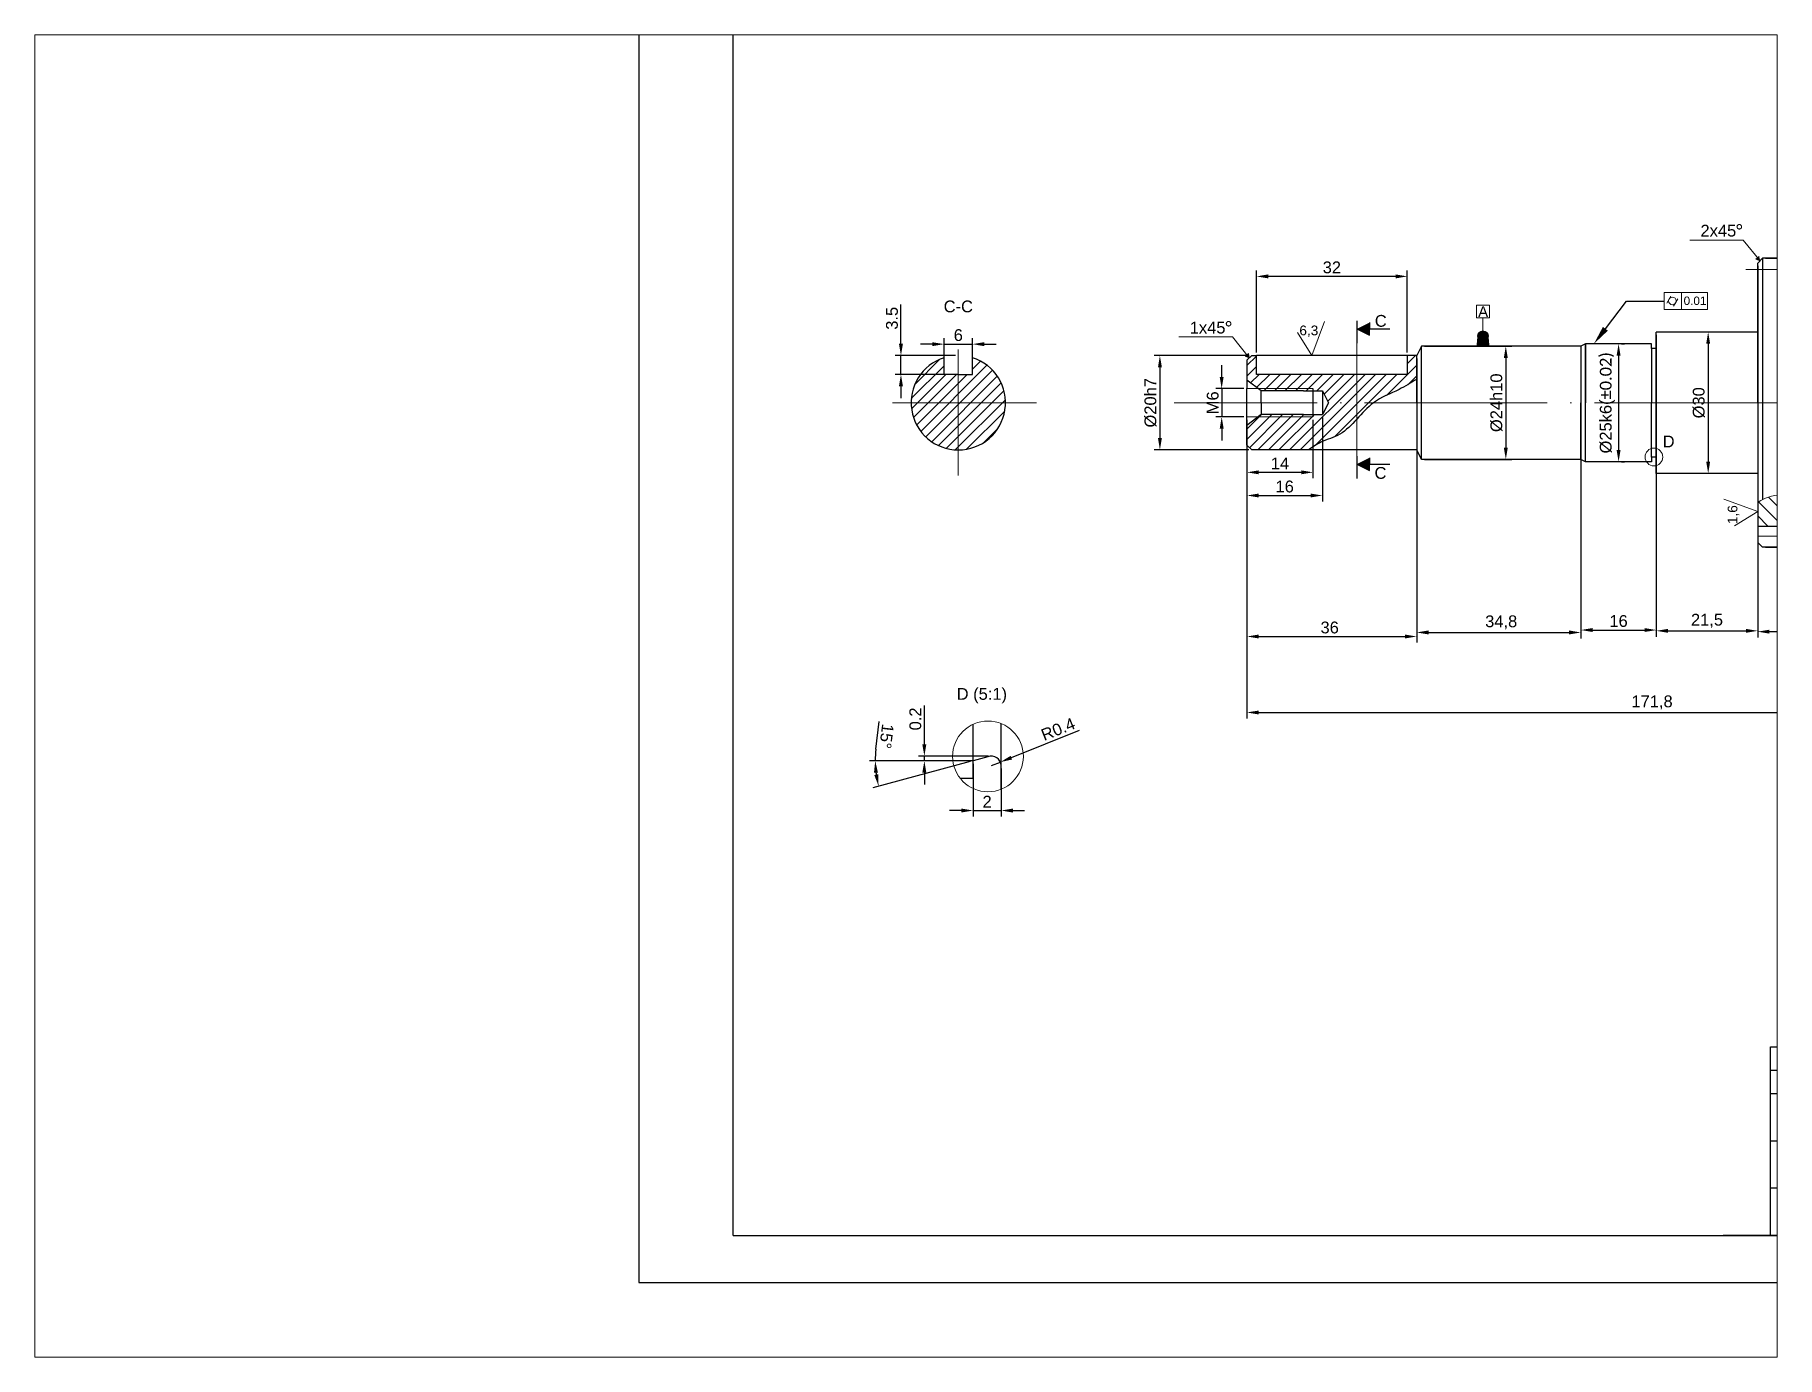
# Paper-space layout 'Layout1' of a CAD drawing. Header units: millimetres. Extents: x 26 to 231, y 20 to 176.
# The model-space entities are those that its viewports show. They can reach past a viewport. Long polylines and large blocks are cut down to what shows.
import ezdxf
from ezdxf import colors
from ezdxf.entities.mleader import LeaderData, LeaderLine
from ezdxf.math import Vec2, Vec3

# ---------------------------------------------------------------- set-up
doc = ezdxf.new("R2010")
doc.units = ezdxf.units.MM
doc.header["$LTSCALE"] = 0.5
doc.linetypes.add('ACAD_ISO04W100', pattern=[30, 24, -3, 0, -3])
for name, color, linetype, lineweight in [('Centerline', 7, 'ACAD_ISO04W100', 13), ('Linii groase', 7, 'Continuous', 30), ('Linii subtiri', 7, 'Continuous', 13)]:
    doc.layers.add(name, color=color, linetype=linetype, lineweight=lineweight)
doc.styles.get("Standard").update_dxf_attribs({"font": 'arial.ttf'})
doc.dimstyles.new('ISO-25', dxfattribs={"dimtxt": 2.5, "dimasz": 2.5, "dimexe": 1.25, "dimexo": 0.625, "dimtad": 1, "dimtxsty": 'Standard', "dimcen": 2.5, "dimadec": 0, "dimazin": 0, "dimtfac": 1, "dimtmove": 0, "dimatfit": 3, "dimfxl": 1, "dimarcsym": 0})

# ---------------------------------------------------------------- blocks, each defined once
blk = doc.blocks.new('*D7')
at = {"layer": 'Defpoints', "color": 0, "transparency": 16777216}
for p in [(183.05, 220.66), (163.59, 200.66), (183.05, 200.66)]:
    blk.add_point(p, dxfattribs=at)
at = {"layer": 'Linii subtiri', "color": 0, "lineweight": -2, "transparency": 16777216}
for p, q in [((182.42, 220.66), (162.34, 220.66)), ((163.59, 218.16), (163.59, 203.16)), ((182.42, 200.66), (162.34, 200.66))]:
    blk.add_line(p, q, dxfattribs=at)
at = {"layer": 'Linii subtiri', "color": 0, "transparency": 16777216}
for points in [[(163.18, 218.16), (164.01, 218.16), (163.59, 220.66)], [(163.18, 203.16), (164.01, 203.16), (163.59, 200.66)]]:
    blk.add_solid(points, dxfattribs=at)
at = {"layer": 'Linii subtiri', "color": 0, "transparency": 16777216, "insert": (161.62, 210.66), "char_height": 2.5, "attachment_point": 5, "rotation": 90}
blk.add_mtext('%%C20h7', dxfattribs=at)
blk = doc.blocks.new('*D8')
at = {"layer": 'Defpoints', "color": 0, "transparency": 16777216}
for p in [(182.05, 213.66), (176.69, 207.66), (182.05, 207.66)]:
    blk.add_point(p, dxfattribs=at)
at = {"layer": 'Linii subtiri', "color": 0, "lineweight": -2, "transparency": 16777216}
for p, q in [((176.69, 216.16), (176.69, 218.66)), ((181.42, 213.66), (175.44, 213.66)), ((176.69, 213.66), (176.69, 207.66)), ((181.42, 207.66), (175.44, 207.66)), ((176.69, 205.16), (176.69, 202.66))]:
    blk.add_line(p, q, dxfattribs=at)
at = {"layer": 'Linii subtiri', "color": 0, "transparency": 16777216}
for points in [[(176.27, 216.16), (177.11, 216.16), (176.69, 213.66)], [(176.27, 205.16), (177.11, 205.16), (176.69, 207.66)]]:
    blk.add_solid(points, dxfattribs=at)
at = {"layer": 'Linii subtiri', "color": 0, "transparency": 16777216, "insert": (174.79, 210.66), "char_height": 2.5, "attachment_point": 5, "rotation": 90}
blk.add_mtext('M6', dxfattribs=at)
blk = doc.blocks.new('*D9')
at = {"layer": 'Defpoints', "color": 0, "transparency": 16777216}
for p in [(182.05, 207.66), (196.05, 207.66), (196.05, 195.92)]:
    blk.add_point(p, dxfattribs=at)
at = {"layer": 'Linii subtiri', "color": 0, "lineweight": -2, "transparency": 16777216}
for p, q in [((182.05, 207.04), (182.05, 194.67)), ((196.05, 207.04), (196.05, 194.67)), ((184.55, 195.92), (193.55, 195.92))]:
    blk.add_line(p, q, dxfattribs=at)
at = {"layer": 'Linii subtiri', "color": 0, "transparency": 16777216}
for points in [[(184.55, 196.33), (184.55, 195.5), (182.05, 195.92)], [(193.55, 196.33), (193.55, 195.5), (196.05, 195.92)]]:
    blk.add_solid(points, dxfattribs=at)
at = {"layer": 'Linii subtiri', "color": 0, "transparency": 16777216, "insert": (189.05, 197.8), "char_height": 2.5, "attachment_point": 5}
blk.add_mtext('14', dxfattribs=at)
blk = doc.blocks.new('*D10')
at = {"layer": 'Defpoints', "color": 0, "transparency": 16777216}
for p in [(182.05, 207.66), (198.05, 208.16), (198.05, 191)]:
    blk.add_point(p, dxfattribs=at)
at = {"layer": 'Linii subtiri', "color": 0, "lineweight": -2, "transparency": 16777216}
for p, q in [((182.05, 207.04), (182.05, 189.75)), ((198.05, 207.54), (198.05, 189.75)), ((184.55, 191), (195.55, 191))]:
    blk.add_line(p, q, dxfattribs=at)
at = {"layer": 'Linii subtiri', "color": 0, "transparency": 16777216}
for points in [[(184.55, 191.42), (184.55, 190.59), (182.05, 191)], [(195.55, 191.42), (195.55, 190.59), (198.05, 191)]]:
    blk.add_solid(points, dxfattribs=at)
at = {"layer": 'Linii subtiri', "color": 0, "transparency": 16777216, "insert": (190.05, 192.9), "char_height": 2.5, "attachment_point": 5}
blk.add_mtext('16', dxfattribs=at)
blk = doc.blocks.new('*D11')
at = {"layer": 'Defpoints', "color": 0, "transparency": 16777216}
for p in [(182.05, 201.66), (218.05, 200.66), (218.05, 161.11)]:
    blk.add_point(p, dxfattribs=at)
at = {"layer": 'Linii subtiri', "color": 0, "lineweight": -2, "transparency": 16777216}
for p, q in [((182.05, 201.04), (182.05, 159.86)), ((218.05, 200.04), (218.05, 159.86)), ((184.55, 161.11), (215.55, 161.11))]:
    blk.add_line(p, q, dxfattribs=at)
at = {"layer": 'Linii subtiri', "color": 0, "transparency": 16777216}
for points in [[(184.55, 161.53), (184.55, 160.7), (182.05, 161.11)], [(215.55, 161.53), (215.55, 160.7), (218.05, 161.11)]]:
    blk.add_solid(points, dxfattribs=at)
at = {"layer": 'Linii subtiri', "color": 0, "transparency": 16777216, "insert": (199.59, 163.01), "char_height": 2.5, "attachment_point": 5}
blk.add_mtext('36', dxfattribs=at)
blk = doc.blocks.new('*D12')
at = {"layer": 'Defpoints', "color": 0, "transparency": 16777216}
for p in [(184.05, 237.45), (184.05, 220.66), (216.05, 220.66)]:
    blk.add_point(p, dxfattribs=at)
at = {"layer": 'Linii subtiri', "color": 0, "lineweight": -2, "transparency": 16777216}
for p, q in [((184.05, 221.29), (184.05, 238.7)), ((213.55, 237.45), (186.55, 237.45)), ((216.05, 221.29), (216.05, 238.7))]:
    blk.add_line(p, q, dxfattribs=at)
at = {"layer": 'Linii subtiri', "color": 0, "transparency": 16777216}
for points in [[(186.55, 237.87), (186.55, 237.03), (184.05, 237.45)], [(213.55, 237.87), (213.55, 237.03), (216.05, 237.45)]]:
    blk.add_solid(points, dxfattribs=at)
at = {"layer": 'Linii subtiri', "color": 0, "transparency": 16777216, "insert": (200.05, 239.35), "char_height": 2.5, "attachment_point": 5}
blk.add_mtext('32', dxfattribs=at)
blk = doc.blocks.new('*D14')
at = {"layer": 'Defpoints', "color": 0, "transparency": 16777216}
for p in [(252.85, 222.66), (218.05, 220.66), (252.85, 161.97)]:
    blk.add_point(p, dxfattribs=at)
at = {"layer": 'Linii subtiri', "color": 0, "lineweight": -2, "transparency": 16777216}
for p, q in [((252.85, 222.04), (252.85, 160.72)), ((218.05, 220.04), (218.05, 160.72)), ((220.55, 161.97), (250.35, 161.97))]:
    blk.add_line(p, q, dxfattribs=at)
at = {"layer": 'Linii subtiri', "color": 0, "transparency": 16777216}
for points in [[(220.55, 162.39), (220.55, 161.55), (218.05, 161.97)], [(250.35, 162.39), (250.35, 161.55), (252.85, 161.97)]]:
    blk.add_solid(points, dxfattribs=at)
at = {"layer": 'Linii subtiri', "color": 0, "transparency": 16777216, "insert": (235.96, 164.1), "char_height": 2.5, "attachment_point": 5}
blk.add_mtext('34,8', dxfattribs=at)
blk = doc.blocks.new('*D15')
at = {"layer": 'Defpoints', "color": 0, "transparency": 16777216}
for p in [(219.05, 222.66), (219.05, 198.66), (236.94, 198.66)]:
    blk.add_point(p, dxfattribs=at)
at = {"layer": 'Linii subtiri', "color": 0, "lineweight": -2, "transparency": 16777216}
for p, q in [((219.67, 222.66), (238.19, 222.66)), ((236.94, 220.16), (236.94, 201.16)), ((219.67, 198.66), (238.19, 198.66))]:
    blk.add_line(p, q, dxfattribs=at)
at = {"layer": 'Linii subtiri', "color": 0, "transparency": 16777216}
for points in [[(236.52, 220.16), (237.36, 220.16), (236.94, 222.66)], [(236.52, 201.16), (237.36, 201.16), (236.94, 198.66)]]:
    blk.add_solid(points, dxfattribs=at)
at = {"layer": 'Linii subtiri', "color": 0, "transparency": 16777216, "insert": (234.97, 210.66), "char_height": 2.5, "attachment_point": 5, "rotation": 90}
blk.add_mtext('%%C24h10', dxfattribs=at)
blk = doc.blocks.new('*D16')
at = {"layer": 'Defpoints', "color": 0, "transparency": 16777216}
for p in [(252.85, 222.66), (268.85, 222.16), (268.85, 162.48)]:
    blk.add_point(p, dxfattribs=at)
at = {"layer": 'Linii subtiri', "color": 0, "lineweight": -2, "transparency": 16777216}
for p, q in [((252.85, 222.04), (252.85, 161.23)), ((268.85, 221.54), (268.85, 161.23)), ((255.35, 162.48), (266.35, 162.48))]:
    blk.add_line(p, q, dxfattribs=at)
at = {"layer": 'Linii subtiri', "color": 0, "transparency": 16777216}
for points in [[(255.35, 162.9), (255.35, 162.07), (252.85, 162.48)], [(266.35, 162.9), (266.35, 162.07), (268.85, 162.48)]]:
    blk.add_solid(points, dxfattribs=at)
at = {"layer": 'Linii subtiri', "color": 0, "transparency": 16777216, "insert": (260.85, 164.38), "char_height": 2.5, "attachment_point": 5}
blk.add_mtext('16', dxfattribs=at)
blk = doc.blocks.new('*D17')
at = {"layer": 'Defpoints', "color": 0, "transparency": 16777216}
for p in [(260.85, 223.16), (260.85, 198.16), (260.85, 198.16)]:
    blk.add_point(p, dxfattribs=at)
at = {"layer": 'Linii subtiri', "color": 0, "lineweight": -2, "transparency": 16777216}
for p, q in [((261.47, 223.16), (262.1, 223.16)), ((260.85, 220.66), (260.85, 200.66)), ((261.47, 198.16), (262.1, 198.16))]:
    blk.add_line(p, q, dxfattribs=at)
at = {"layer": 'Linii subtiri', "color": 0, "transparency": 16777216}
for points in [[(260.43, 220.66), (261.27, 220.66), (260.85, 223.16)], [(260.43, 200.66), (261.27, 200.66), (260.85, 198.16)]]:
    blk.add_solid(points, dxfattribs=at)
at = {"layer": 'Linii subtiri', "color": 0, "transparency": 16777216, "insert": (258.49, 210.66), "char_height": 2.5, "width": 3.6426, "attachment_point": 5, "rotation": 90}
blk.add_mtext('%%C25k6({\\fCalibri|b0|i0|c238|p34;±0.02)}', dxfattribs=at)
blk = doc.blocks.new('*D18')
at = {"layer": 'Defpoints', "color": 0, "transparency": 16777216}
for p in [(268.85, 225.66), (290.35, 225.66), (290.35, 162.31)]:
    blk.add_point(p, dxfattribs=at)
at = {"layer": 'Linii subtiri', "color": 0, "lineweight": -2, "transparency": 16777216}
for p, q in [((268.85, 225.04), (268.85, 161.06)), ((290.35, 225.04), (290.35, 161.06)), ((271.35, 162.31), (287.85, 162.31))]:
    blk.add_line(p, q, dxfattribs=at)
at = {"layer": 'Linii subtiri', "color": 0, "transparency": 16777216}
for points in [[(271.35, 162.73), (271.35, 161.9), (268.85, 162.31)], [(287.85, 162.73), (287.85, 161.9), (290.35, 162.31)]]:
    blk.add_solid(points, dxfattribs=at)
at = {"layer": 'Linii subtiri', "color": 0, "transparency": 16777216, "insert": (279.6, 164.44), "char_height": 2.5, "attachment_point": 5}
blk.add_mtext('21,5', dxfattribs=at)
blk = doc.blocks.new('*D19')
at = {"layer": 'Defpoints', "color": 0, "transparency": 16777216}
for p in [(280.35, 225.66), (279.85, 195.66), (280.35, 195.66)]:
    blk.add_point(p, dxfattribs=at)
at = {"layer": 'Linii subtiri', "color": 0, "lineweight": -2, "transparency": 16777216}
for p, q in [((279.72, 225.66), (278.6, 225.66)), ((279.85, 223.16), (279.85, 198.16)), ((279.72, 195.66), (278.6, 195.66))]:
    blk.add_line(p, q, dxfattribs=at)
at = {"layer": 'Linii subtiri', "color": 0, "transparency": 16777216}
for points in [[(279.43, 223.16), (280.26, 223.16), (279.85, 225.66)], [(279.43, 198.16), (280.26, 198.16), (279.85, 195.66)]]:
    blk.add_solid(points, dxfattribs=at)
at = {"layer": 'Linii subtiri', "color": 0, "transparency": 16777216, "insert": (277.88, 210.66), "char_height": 2.5, "attachment_point": 5, "rotation": 90}
blk.add_mtext('%%C30', dxfattribs=at)
blk = doc.blocks.new('*D20')
at = {"layer": 'Defpoints', "color": 0, "transparency": 16777216}
for p in [(290.35, 240.29), (317.35, 240.29), (317.35, 162.14)]:
    blk.add_point(p, dxfattribs=at)
at = {"layer": 'Linii subtiri', "color": 0, "lineweight": -2, "transparency": 16777216}
for p, q in [((290.35, 239.67), (290.35, 160.89)), ((317.35, 239.67), (317.35, 160.89)), ((292.85, 162.14), (314.85, 162.14))]:
    blk.add_line(p, q, dxfattribs=at)
at = {"layer": 'Linii subtiri', "color": 0, "transparency": 16777216}
for points in [[(292.85, 162.56), (292.85, 161.72), (290.35, 162.14)], [(314.85, 162.56), (314.85, 161.72), (317.35, 162.14)]]:
    blk.add_solid(points, dxfattribs=at)
at = {"layer": 'Linii subtiri', "color": 0, "transparency": 16777216, "insert": (303.85, 164.02), "char_height": 2.5, "attachment_point": 5}
blk.add_mtext('27', dxfattribs=at)
blk = doc.blocks.new('*D21')
at = {"layer": 'Defpoints', "color": 0, "transparency": 16777216}
for p in [(291.35, 241.29), (291.35, 180.04), (298.55, 180.04)]:
    blk.add_point(p, dxfattribs=at)
at = {"layer": 'Linii subtiri', "color": 0, "lineweight": -2, "transparency": 16777216}
for p, q in [((291.97, 241.29), (299.8, 241.29)), ((298.55, 238.79), (298.55, 182.54)), ((291.97, 180.04), (299.8, 180.04))]:
    blk.add_line(p, q, dxfattribs=at)
at = {"layer": 'Linii subtiri', "color": 0, "transparency": 16777216}
for points in [[(298.14, 238.79), (298.97, 238.79), (298.55, 241.29)], [(298.14, 182.54), (298.97, 182.54), (298.55, 180.04)]]:
    blk.add_solid(points, dxfattribs=at)
at = {"layer": 'Linii subtiri', "color": 0, "transparency": 16777216, "insert": (296.39, 210.66), "char_height": 2.5, "attachment_point": 5, "rotation": 90}
blk.add_mtext('%%C61,26', dxfattribs=at)
blk = doc.blocks.new('*D23')
at = {"layer": 'Defpoints', "color": 0, "transparency": 16777216}
for p in [(182.05, 201.66), (353.85, 199.16), (353.85, 145.01)]:
    blk.add_point(p, dxfattribs=at)
at = {"layer": 'Linii subtiri', "color": 0, "lineweight": -2, "transparency": 16777216}
for p, q in [((182.05, 201.04), (182.05, 143.76)), ((353.85, 198.54), (353.85, 143.76)), ((184.55, 145.01), (351.35, 145.01))]:
    blk.add_line(p, q, dxfattribs=at)
at = {"layer": 'Linii subtiri', "color": 0, "transparency": 16777216}
for points in [[(184.55, 145.42), (184.55, 144.59), (182.05, 145.01)], [(351.35, 145.42), (351.35, 144.59), (353.85, 145.01)]]:
    blk.add_solid(points, dxfattribs=at)
at = {"layer": 'Linii subtiri', "color": 0, "transparency": 16777216, "insert": (267.95, 147.13), "char_height": 2.5, "attachment_point": 5}
blk.add_mtext('171,8', dxfattribs=at)
blk = doc.blocks.new('*D25')
at = {"layer": 'Defpoints', "color": 0, "transparency": 16777216}
for p in [(123.84, 223.09), (117.84, 216.66), (123.84, 216.66)]:
    blk.add_point(p, dxfattribs=at)
at = {"layer": 'Linii subtiri', "color": 0, "lineweight": -2, "transparency": 16777216}
for p, q in [((115.34, 223.09), (112.84, 223.09)), ((117.84, 217.29), (117.84, 224.34)), ((117.84, 223.09), (123.84, 223.09)), ((123.84, 217.29), (123.84, 224.34)), ((126.34, 223.09), (128.84, 223.09))]:
    blk.add_line(p, q, dxfattribs=at)
at = {"layer": 'Linii subtiri', "color": 0, "transparency": 16777216}
for points in [[(115.34, 223.5), (115.34, 222.67), (117.84, 223.09)], [(126.34, 223.5), (126.34, 222.67), (123.84, 223.09)]]:
    blk.add_solid(points, dxfattribs=at)
at = {"layer": 'Linii subtiri', "color": 0, "transparency": 16777216, "insert": (120.84, 224.99), "char_height": 2.5, "attachment_point": 5}
blk.add_mtext('6', dxfattribs=at)
blk = doc.blocks.new('*D26')
at = {"layer": 'Defpoints', "color": 0, "transparency": 16777216}
for p in [(108.68, 220.66), (120.84, 220.66), (120.84, 216.66)]:
    blk.add_point(p, dxfattribs=at)
at = {"layer": 'Linii subtiri', "color": 0, "lineweight": -2, "transparency": 16777216}
for p, q in [((108.68, 223.16), (108.68, 231.48)), ((120.22, 220.66), (107.43, 220.66)), ((108.68, 216.66), (108.68, 220.66)), ((120.22, 216.66), (107.43, 216.66)), ((108.68, 214.16), (108.68, 211.66))]:
    blk.add_line(p, q, dxfattribs=at)
at = {"layer": 'Linii subtiri', "color": 0, "transparency": 16777216}
for points in [[(108.26, 223.16), (109.1, 223.16), (108.68, 220.66)], [(108.26, 214.16), (109.1, 214.16), (108.68, 216.66)]]:
    blk.add_solid(points, dxfattribs=at)
at = {"layer": 'Linii subtiri', "color": 0, "transparency": 16777216, "insert": (106.78, 228.57), "char_height": 2.5, "attachment_point": 5, "rotation": 90}
blk.add_mtext('3.5', dxfattribs=at)
blk = doc.blocks.new('*D29')
at = {"layer": 'Defpoints', "color": 0, "transparency": 16777216}
for p in [(127.91, 133.75), (129.76, 134.49)]:
    blk.add_point(p, dxfattribs=at)
at = {"layer": 'Linii subtiri', "color": 0, "lineweight": -2, "transparency": 16777216}
for p, q in [((146.5, 141.22), (132.08, 135.42)), ((127.91, 133.75), (129.76, 134.49))]:
    blk.add_line(p, q, dxfattribs=at)
at = {"layer": 'Linii subtiri', "color": 0, "transparency": 16777216}
blk.add_solid([(131.93, 135.81), (132.24, 135.04), (129.76, 134.49)], dxfattribs=at)
at = {"layer": 'Linii subtiri', "color": 0, "transparency": 16777216, "insert": (142, 141.46), "char_height": 2.5, "width": 4.0404, "attachment_point": 5, "rotation": 21.8847}
blk.add_mtext('R0.4', dxfattribs=at)
blk = doc.blocks.new('*D30')
at = {"layer": 'Defpoints', "color": 0, "transparency": 16777216}
for p in [(119.91, 134.75), (123.98, 134.75), (123.98, 134.75), (127.13, 135.59), (103.55, 131.14)]:
    blk.add_point(p, dxfattribs=at)
at = {"layer": 'Linii subtiri', "color": 0, "lineweight": -2, "transparency": 16777216}
for p, q in [((103.38, 137.24), (104.09, 143.12)), ((119.28, 134.75), (101.98, 134.75)), ((123.38, 134.59), (102.73, 129.05))]:
    blk.add_line(p, q, dxfattribs=at)
for start, end in [(173.0941, 180), (186.9059, 188.0941)]:
    blk.add_arc((123.98, 134.75), 20.75, start, end, dxfattribs=at)
at = {"layer": 'Linii subtiri', "color": 0, "transparency": 16777216}
for points in [[(102.96, 132.23), (103.8, 132.28), (103.23, 134.75)], [(103.85, 131.91), (103.03, 131.74), (103.94, 129.38)]]:
    blk.add_solid(points, dxfattribs=at)
at = {"layer": 'Linii subtiri', "color": 0, "transparency": 16777216, "insert": (105.62, 139.95), "char_height": 2.5, "attachment_point": 5, "rotation": 263.0941}
blk.add_mtext('15°', dxfattribs=at)
blk = doc.blocks.new('*D32')
at = {"layer": 'Defpoints', "color": 0, "transparency": 16777216}
for p in [(123.98, 134.75), (129.91, 133.75), (129.91, 124.22)]:
    blk.add_point(p, dxfattribs=at)
at = {"layer": 'Linii subtiri', "color": 0, "lineweight": -2, "transparency": 16777216}
for p, q in [((123.98, 134.12), (123.98, 122.97)), ((129.91, 133.12), (129.91, 122.97)), ((121.48, 124.22), (118.98, 124.22)), ((123.98, 124.22), (129.91, 124.22)), ((132.41, 124.22), (134.91, 124.22))]:
    blk.add_line(p, q, dxfattribs=at)
at = {"layer": 'Linii subtiri', "color": 0, "transparency": 16777216}
for points in [[(121.48, 124.64), (121.48, 123.8), (123.98, 124.22)], [(132.41, 124.64), (132.41, 123.8), (129.91, 124.22)]]:
    blk.add_solid(points, dxfattribs=at)
at = {"layer": 'Linii subtiri', "color": 0, "transparency": 16777216, "insert": (126.95, 126.1), "char_height": 2.5, "attachment_point": 5}
blk.add_mtext('2', dxfattribs=at)
blk = doc.blocks.new('*D33')
at = {"layer": 'Defpoints', "color": 0, "transparency": 16777216}
for p in [(113.64, 135.75), (123.98, 134.75), (127.91, 135.75)]:
    blk.add_point(p, dxfattribs=at)
at = {"layer": 'Linii subtiri', "color": 0, "lineweight": -2, "transparency": 16777216}
for p, q in [((113.64, 138.25), (113.64, 146.52)), ((127.28, 135.75), (112.39, 135.75)), ((123.36, 134.75), (112.39, 134.75)), ((113.64, 134.75), (113.64, 135.75)), ((113.64, 132.25), (113.64, 129.75))]:
    blk.add_line(p, q, dxfattribs=at)
at = {"layer": 'Linii subtiri', "color": 0, "transparency": 16777216}
for points in [[(113.22, 138.25), (114.06, 138.25), (113.64, 135.75)], [(113.22, 132.25), (114.06, 132.25), (113.64, 134.75)]]:
    blk.add_solid(points, dxfattribs=at)
at = {"layer": 'Linii subtiri', "color": 0, "transparency": 16777216, "insert": (111.74, 143.64), "char_height": 2.5, "attachment_point": 5, "rotation": 90}
blk.add_mtext('0.2', dxfattribs=at)

msp = doc.modelspace()

# ---------------------------------------------------------------- hatches: boundary and pattern name
at = {"layer": 'Linii groase'}
h = msp.add_hatch(color=256, dxfattribs=at)
h.dxf.hatch_style = 1
h.paths.add_polyline_path([(208.022, 226.314), (208.022, 227.653), (205.337, 226.314)])
h.paths.add_polyline_path([(208.022, 224.975), (208.022, 226.314), (205.337, 226.314)])
h = msp.add_hatch(color=256, dxfattribs=at)
h.dxf.hatch_style = 1
h.paths.add_polyline_path([(208.022, 197.649), (208.022, 198.988), (205.337, 197.649)])
h.paths.add_polyline_path([(208.022, 196.31), (208.022, 197.649), (205.337, 197.649)])
at = {"layer": 'Linii subtiri'}
h = msp.add_hatch(color=256, dxfattribs=at)
h.dxf.hatch_style = 1
h.paths.add_polyline_path([(289.969, 241.082), (290.326, 241.37), (290.849, 240.721)])
h = msp.add_hatch(color=256, dxfattribs=at)
h.dxf.hatch_style = 1
h.paths.add_polyline_path([(290.683, 241.658), (290.326, 241.37), (290.849, 240.721)])
h = msp.add_hatch(color=256, dxfattribs=at)
h.dxf.hatch_style = 1
h.paths.add_polyline_path([(233.287, 224.709, 1), (230.908, 224.709), (230.73, 222.665), (233.465, 222.665)])
h = msp.add_hatch(dxfattribs=at)
h.set_pattern_fill('ANSI31', color=256, scale=0.5)
h.set_pattern_definition([(45, (-246.5724, 31.4664), (-1.122532, 1.122532), [])])
h.paths.add_polyline_path([(120.842, 216.665), (117.842, 216.665), (117.842, 220.204, 0.3275382), (110.842, 210.665), (120.842, 210.665)])
h.paths.add_polyline_path([(120.842, 210.665), (110.842, 210.665, 0.4142136), (120.842, 200.665)])
h.paths.add_polyline_path([(130.842, 210.665), (120.842, 210.665), (120.842, 200.665, 0.4142136)])
h.paths.add_polyline_path([(123.842, 220.204), (123.842, 216.665), (120.842, 216.665), (120.842, 210.665), (130.842, 210.665, 0.3275382)])
h = msp.add_hatch(color=256, dxfattribs=at)
h.dxf.hatch_style = 1
h.paths.add_polyline_path([(181.669, 220.526), (182.026, 220.813), (182.549, 220.165)])
h = msp.add_hatch(color=256, dxfattribs=at)
h.dxf.hatch_style = 1
h.paths.add_polyline_path([(182.383, 221.101), (182.026, 220.813), (182.549, 220.165)])
h = msp.add_hatch(dxfattribs=at)
h.set_pattern_fill('ANSI31', color=256, scale=0.5, angle=180)
h.set_pattern_definition([(225, (542.5253, 372.5018), (1.122532, -1.122532), [])])
edge = h.paths.add_edge_path()
edge.add_line((182.049, 201.665), (183.049, 200.665))
edge.add_line((183.049, 200.665), (195.097, 200.665))
edge.add_spline(control_points=[(195.097, 200.665), (195.955, 201.249), (197.203, 202.099), (198.607, 202.675), (199.049, 202.849)], knot_values=[23.1440294, 23.1440294, 23.1440294, 23.1440294, 26.2483036, 27.6624523, 27.6624523, 27.6624523, 27.6624523], degree=3, periodic=0)
edge.add_line((199.049, 202.849), (199.049, 210.094))
edge.add_line((199.049, 210.094), (198.049, 208.165))
edge.add_line((198.049, 208.165), (196.049, 208.165))
edge.add_line((196.049, 208.165), (196.049, 207.665))
edge.add_line((196.049, 207.665), (193.549, 207.665))
edge.add_line((193.549, 207.665), (184.399, 207.665))
edge.add_line((184.399, 207.665), (182.049, 205.855))
edge.add_line((182.049, 205.855), (182.049, 201.665))
edge = h.paths.add_edge_path()
edge.add_spline(control_points=[(199.049, 202.849), (199.961, 203.206), (203.988, 204.63), (206.262, 208.756), (208.873, 210.665)], knot_values=[10.4526284, 10.4526284, 10.4526284, 10.4526284, 13.3674026, 23.1440294, 23.1440294, 23.1440294, 23.1440294], degree=3, periodic=0)
edge.add_line((208.873, 210.665), (199.344, 210.665))
edge.add_line((199.344, 210.665), (199.049, 210.094))
edge.add_line((199.049, 210.094), (199.049, 202.849))
edge = h.paths.add_edge_path()
edge.add_line((199.049, 211.235), (199.344, 210.665))
edge.add_line((199.344, 210.665), (208.873, 210.665))
edge.add_spline(control_points=[(208.873, 210.665), (210.504, 211.857), (213.87, 213.049), (216.822, 214.897), (218.049, 215.665)], knot_values=[0, 0, 0, 0, 6.1068355, 10.4526284, 10.4526284, 10.4526284, 10.4526284], degree=3, periodic=0)
edge.add_line((218.049, 215.665), (218.049, 220.665))
edge.add_line((218.049, 220.665), (216.049, 220.665))
edge.add_line((216.049, 220.665), (216.049, 216.665))
edge.add_line((216.049, 216.665), (199.049, 216.665))
edge.add_line((199.049, 216.665), (199.049, 211.235))
h.paths.add_polyline_path([(182.049, 215.474), (184.399, 213.665), (193.549, 213.665), (196.049, 213.665), (196.049, 213.165), (198.049, 213.165), (199.049, 211.235), (199.049, 216.665), (184.049, 216.665), (184.049, 220.665), (183.049, 220.665), (182.049, 219.665)])
h.paths.add_polyline_path([(185.049, 213.165), (194.049, 213.165), (196.049, 213.165), (196.049, 213.665), (193.549, 213.665), (184.399, 213.665)], flags=17)
h.paths.add_polyline_path([(184.399, 207.665), (193.549, 207.665), (196.049, 207.665), (196.049, 208.165), (194.049, 208.165), (185.049, 208.165)], flags=17)
h = msp.add_hatch(dxfattribs=at)
h.set_pattern_fill('ANSI31', color=256, scale=0.7, angle=270)
h.set_pattern_definition([(315, (-29495.2857, 50210.6646), (1.57154482, 1.57154482), [])])
edge = h.paths.add_edge_path()
edge.add_line((317.349, 184.5), (317.349, 190.527))
edge.add_spline(control_points=[(317.349, 190.527), (312.39, 189.877), (309.523, 193.084), (305.342, 192.216), (303.849, 191.84)], knot_values=[0, 0, 0, 0, 1, 1.5576344, 1.5576344, 1.5576344, 1.5576344], degree=3, periodic=0)
edge.add_line((303.849, 191.84), (303.849, 184.5))
edge.add_line((303.849, 184.5), (317.349, 184.5))
edge = h.paths.add_edge_path()
edge.add_spline(control_points=[(303.849, 191.84), (302.665, 191.542), (298.811, 190.436), (293.874, 191.936), (290.349, 189.552), (290.349, 189.552)], knot_values=[1.5576344, 1.5576344, 1.5576344, 1.5576344, 2, 3, 4, 4, 4, 4], degree=3, periodic=0)
edge.add_line((290.349, 189.552), (290.349, 184.5))
edge.add_line((290.349, 184.5), (303.849, 184.5))
edge.add_line((303.849, 184.5), (303.849, 191.84))

# ---------------------------------------------------------------- linework, layer by layer
for p, q in [((53.095, 321.142), (53.095, 24.142)), ((73.095, 34.142), (73.095, 311.142)), ((293.095, 74.142), (463.095, 74.142)), ((293.095, 34.142), (293.095, 74.142)), ((393.095, 69.142), (293.095, 69.142)), ((463.095, 64.142), (293.095, 64.142)), ((463.095, 54.142), (293.095, 54.142)), ((463.095, 44.142), (293.095, 44.142)), ((73.095, 34.142), (463.095, 34.142)), ((463.095, 34.142), (283.055, 34.142)), ((53.095, 24.142), (473.095, 24.142))]:
    msp.add_line(p, q)
at = {"layer": 'Centerline'}
for p, q in [((287.84, 238.944), (322.3, 238.944)), ((205.337, 226.314), (205.337, 194.611)), ((120.842, 221.964), (120.842, 195.266)), ((137.444, 210.665), (106.886, 210.665)), ((367.925, 210.665), (166.617, 210.665)), ((290.349, 182.385), (322.3, 182.385))]:
    msp.add_line(p, q, dxfattribs=at)
at = {"layer": 'Linii groase'}
for p, q in [((290.349, 240.293), (291.349, 241.293)), ((290.349, 238.944), (290.349, 240.293)), ((316.349, 241.293), (291.349, 241.293)), ((291.349, 241.293), (291.397, 190.149)), ((290.349, 236.83), (290.349, 238.944)), ((290.349, 210.665), (290.349, 236.83)), ((205.337, 228.022), (205.337, 223.276)), ((205.337, 226.314), (212.337, 226.314)), ((205.337, 226.314), (208.022, 224.975)), ((208.022, 227.653), (208.022, 226.314)), ((208.022, 224.975), (208.022, 226.314)), ((268.849, 195.665), (268.849, 225.665)), ((280.349, 225.665), (268.849, 225.665)), ((268.849, 210.665), (268.849, 225.665)), ((290.349, 225.665), (280.349, 225.665)), ((290.349, 210.665), (290.349, 225.665)), ((219.049, 222.665), (218.049, 220.665)), ((229.049, 222.665), (219.049, 222.665)), ((219.049, 198.665), (219.049, 222.665)), ((231.849, 222.665), (229.049, 222.665)), ((252.849, 222.665), (231.849, 222.665)), ((253.849, 223.165), (252.849, 222.665)), ((252.849, 222.665), (252.849, 210.665)), ((267.849, 223.165), (253.849, 223.165)), ((253.849, 223.165), (253.849, 210.665)), ((253.849, 210.665), (253.849, 223.165)), ((267.849, 222.165), (267.849, 223.165)), ((268.849, 222.165), (267.849, 222.165)), ((267.849, 222.165), (267.849, 210.665)), ((117.842, 216.665), (117.842, 220.204)), ((123.842, 216.665), (123.842, 220.204)), ((183.049, 220.665), (182.049, 219.665)), ((182.049, 219.665), (182.049, 213.665)), ((183.049, 220.665), (184.049, 220.665)), ((184.049, 216.665), (184.049, 220.665)), ((216.049, 220.665), (184.049, 220.665)), ((218.049, 220.665), (216.049, 220.665)), ((216.049, 220.665), (216.049, 216.665)), ((218.049, 210.665), (218.049, 220.665)), ((120.842, 216.665), (117.842, 216.665)), ((120.842, 216.665), (117.842, 216.665)), ((120.842, 216.665), (123.842, 216.665)), ((120.842, 216.665), (123.842, 216.665)), ((185.049, 213.165), (182.049, 215.474)), ((216.049, 216.665), (184.049, 216.665)), ((182.049, 201.665), (182.049, 213.665)), ((194.049, 213.165), (185.049, 213.165)), ((185.049, 210.665), (185.049, 213.165)), ((185.049, 210.665), (185.049, 208.165)), ((194.049, 213.165), (198.049, 213.165)), ((196.049, 213.665), (196.049, 207.665)), ((198.049, 213.165), (198.049, 208.165)), ((198.049, 213.165), (199.344, 210.665)), ((199.344, 210.665), (198.049, 208.165)), ((218.049, 210.665), (218.049, 200.665)), ((218.049, 210.665), (218.049, 200.665)), ((219.049, 198.665), (219.049, 210.665)), ((252.849, 198.665), (252.849, 210.665)), ((253.849, 198.165), (253.849, 210.665)), ((267.849, 199.165), (267.849, 210.665)), ((290.349, 210.665), (290.349, 184.5)), ((185.049, 208.165), (182.049, 205.855)), ((194.049, 208.165), (185.049, 208.165)), ((194.049, 208.165), (198.049, 208.165)), ((183.049, 200.665), (182.049, 201.665)), ((218.049, 200.665), (183.049, 200.665)), ((219.049, 198.665), (218.049, 200.665)), ((205.337, 199.357), (205.337, 194.611)), ((205.337, 197.649), (212.337, 197.649)), ((205.337, 197.649), (208.022, 196.31)), ((208.022, 198.988), (208.022, 197.649)), ((208.022, 196.31), (208.022, 197.649)), ((229.049, 198.665), (219.049, 198.665)), ((231.849, 198.665), (229.049, 198.665)), ((252.849, 198.665), (231.849, 198.665)), ((253.849, 198.165), (252.849, 198.665)), ((267.849, 198.165), (253.849, 198.165)), ((268.849, 199.165), (267.849, 199.165)), ((267.849, 199.165), (267.849, 198.165)), ((280.349, 195.665), (268.849, 195.665)), ((290.349, 195.665), (280.349, 195.665)), ((290.349, 184.5), (317.349, 184.5)), ((290.349, 184.5), (290.349, 182.385)), ((290.349, 182.385), (290.349, 181.037)), ((290.349, 181.037), (291.349, 180.037)), ((316.349, 180.037), (291.349, 180.037)), ((123.984, 130.98), (123.984, 142.504)), ((129.907, 128.729), (129.907, 142.665)), ((123.984, 134.748), (119.693, 134.748)), ((127.129, 135.59), (123.984, 134.748)), ((129.907, 134.748), (129.907, 135.748)), ((129.907, 134.748), (129.907, 134.948)), ((123.984, 130.98), (121.302, 130.98))]:
    msp.add_line(p, q, dxfattribs=at)
for centre, radius, start, end in [((120.842, 210.665), 10, 107.4576, 72.5424), ((127.907, 133.748), 2, 0, 112.88552)]:
    msp.add_arc(centre, radius, start, end, dxfattribs=at)
msp.add_spline([(218.049, 215.665), (214.296, 213.474), (208.873, 210.665), (201.718, 204.002), (197.743, 202.288), (195.097, 200.665)], degree=3, dxfattribs=at)
at = {"layer": 'Linii subtiri'}
for p, q in [((275.923, 245.169), (287.265, 245.169)), ((287.265, 245.169), (290.849, 240.721)), ((298.555, 241.293), (295.529, 246.194)), ((289.969, 241.082), (290.326, 241.37)), ((290.849, 240.721), (289.969, 241.082)), ((290.683, 241.658), (290.326, 241.37)), ((270.524, 234.066), (270.524, 230.403)), ((274.187, 234.066), (270.524, 234.066)), ((271.048, 231.747), (271.948, 233.284)), ((279.681, 234.066), (274.187, 234.066)), ((274.187, 230.403), (274.187, 234.066)), ((279.681, 230.403), (279.681, 234.066)), ((233.465, 231.369), (230.73, 231.369)), ((230.73, 231.369), (230.73, 228.634)), ((233.465, 228.634), (233.465, 231.369)), ((270.524, 230.403), (274.187, 230.403)), ((272.525, 231.141), (273.425, 232.677)), ((274.187, 230.403), (279.681, 230.403)), ((195.803, 220.665), (192.778, 225.566)), ((195.803, 220.665), (198.464, 227.859)), ((230.73, 228.634), (232.098, 228.634)), ((232.098, 225.898), (232.098, 228.634)), ((232.098, 228.634), (233.465, 228.634)), ((167.623, 224.612), (178.965, 224.612)), ((178.965, 224.612), (182.549, 220.165)), ((181.669, 220.526), (182.026, 220.813)), ((182.549, 220.165), (181.669, 220.526)), ((182.383, 221.101), (182.026, 220.813)), ((182.549, 220.165), (182.383, 221.101)), ((182.049, 213.665), (193.549, 213.665)), ((193.549, 213.665), (196.049, 213.665)), ((182.049, 207.665), (193.549, 207.665)), ((193.549, 207.665), (196.049, 207.665)), ((290.349, 187.582), (283.155, 190.243)), ((290.349, 187.582), (285.447, 184.556))]:
    msp.add_line(p, q, dxfattribs=at)
for centre, radius in [((272.258, 232.247), 0.792), ((268.349, 199.165), 1.88), ((127.132, 135.697), 7.5)]:
    msp.add_circle(centre, radius, dxfattribs=at)
msp.add_arc((232.098, 224.709), 1.189, 0, 180, dxfattribs=at)
msp.add_open_spline([(317.349, 190.527), (312.39, 189.877), (308.708, 193.995), (299.938, 190.093), (293.874, 191.936), (290.349, 189.552), (290.349, 189.552)], degree=3, dxfattribs=at)

# ---------------------------------------------------------------- texts
at = {"layer": 'Linii groase', "attachment_point": 1}
for s, width, gutter_width, insert, char_height in [('0.01', 2.35672, 8.89, (274.639, 233.178), 1.7781), ('C-C', 4.07961, 12.5, (117.741, 232.335), 2.5), ('C', 4.07961, 12.5, (209.158, 229.278), 2.5), ('D', 4.07961, 12.5, (270.207, 203.712), 2.5), ('C', 4.07961, 12.5, (209.101, 197.043), 2.5), ('D (5:1)', 16.44598, 12.5, (120.499, 150.197), 2.5)]:
    msp.add_mtext_dynamic_manual_height_columns(s, width=width, gutter_width=gutter_width, heights=[0], dxfattribs=dict(at, insert=insert, char_height=char_height))
at = {"layer": 'Linii subtiri', "attachment_point": 1}
for s, width, gutter_width, insert, char_height in [('2x45{\\fCalibri|b0|i0|c238|p34;°}', 9.89533, 12.5, (278.22, 248.401), 2.5), ('0,8', 5.19144, 10.301, (295.922, 247.661), 2.0601), ('^IA', 1.71181, 11.382, (231.073, 231.102), 2.2763), ('1x45{\\fCalibri|b0|i0|c238|p34;°}', 9.89533, 12.5, (169.92, 227.845), 2.5), ('6,3', 5.19144, 10.301, (193.17, 227.033), 2.0601), ('\\A1;CONDIȚII TEHNICE:\\P\\pxi-3,l4,t4;1.^ISemifabricatul forjat conform STAS 2171/2\\P2.^IRazele de racordare necotate vor fi R0.5\\P3.^IMuchiile ascuțite se vor teși la 0.5x45{\\A0;\\fCalibri|b0|i0|c238|p34;°\\P4.^IToleran\\fCalibri|b0|i0|c0|p34;ț\\fCalibri|b0|i0|c238|p34;e mS conform ISO2768\\P5.^IDuritatea semifabricatului HB=300 MPa}', 93.08822, 12.5, (294.354, 117.439), 2.5)]:
    msp.add_mtext_dynamic_manual_height_columns(s, width=width, gutter_width=gutter_width, heights=[0], dxfattribs=dict(at, insert=insert, char_height=char_height))
at = {"layer": 'Linii subtiri', "insert": (283.98, 184.949), "char_height": 2.0601, "attachment_point": 1, "rotation": 90}
msp.add_mtext_dynamic_manual_height_columns('1,6', width=5.19144, gutter_width=10.301, heights=[0], dxfattribs=at)

# ---------------------------------------------------------------- dimensions: what is measured, and where the dimension line sits
at = {"layer": 'Linii subtiri'}
for base, p1, p2, picture, middle in [((184.049, 237.449), (216.049, 220.665), (184.049, 220.665), '*D12', (200.049, 237.449)), ((317.349, 162.141), (290.349, 240.293), (317.349, 240.293), '*D20', (303.849, 162.141)), ((290.349, 162.312), (268.849, 225.665), (290.349, 225.665), '*D18', (279.599, 162.312)), ((252.849, 161.969), (218.049, 220.665), (252.849, 222.665), '*D14', (235.965, 161.969)), ((268.849, 162.483), (252.849, 222.665), (268.849, 222.165), '*D16', (260.849, 162.483)), ((218.049, 161.113), (182.049, 201.665), (218.049, 200.665), '*D11', (199.588, 161.113)), ((353.849, 145.007), (182.049, 201.665), (353.849, 199.165), '*D23', (267.949, 145.007))]:
    dim = msp.add_linear_dim(base=base, p1=p1, p2=p2, dimstyle='ISO-25', dxfattribs=at)
    dim.commit()
    dim.dimension.update_dxf_attribs({"geometry": picture, "text_midpoint": middle, "dimtype": 160})
for base, p1, p2, text, picture, middle in [((298.555, 180.037), (291.349, 241.293), (291.349, 180.037), '%%C<>', '*D21', (296.386, 210.665)), ((108.68, 220.665), (120.842, 216.665), (120.842, 220.665), '3.5', '*D26', (106.778, 228.574)), ((279.848, 195.665), (280.349, 225.665), (280.349, 195.665), '%%C<>', '*D19', (277.876, 210.665)), ((236.941, 198.665), (219.049, 222.665), (219.049, 198.665), '%%C24h10', '*D15', (234.97, 210.665)), ((260.849, 198.165), (260.849, 223.165), (260.849, 198.165), '%%C25k6({\\fCalibri|b0|i0|c238|p34;±0.02)}', '*D17', (258.492, 210.665)), ((163.594, 200.665), (183.049, 220.665), (183.049, 200.665), '%%C<>h7', '*D7', (161.622, 210.665)), ((176.691, 207.665), (182.049, 213.665), (182.049, 207.665), 'M<>', '*D8', (174.79, 210.665)), ((113.64, 135.748), (123.984, 134.748), (127.907, 135.748), '0.2', '*D33', (111.739, 143.636))]:
    dim = msp.add_linear_dim(base=base, p1=p1, p2=p2, angle=90, text=text, dimstyle='ISO-25', dxfattribs=at)
    dim.commit()
    dim.dimension.update_dxf_attribs({"geometry": picture, "text_midpoint": middle})
for base, p1, p2, picture, middle in [((123.842, 223.088), (117.842, 216.665), (123.842, 216.665), '*D25', (120.842, 224.989)), ((198.049, 191.002), (182.049, 207.665), (198.049, 208.165), '*D10', (190.049, 192.904)), ((196.049, 195.918), (182.049, 207.665), (196.049, 207.665), '*D9', (189.049, 197.798))]:
    dim = msp.add_linear_dim(base=base, p1=p1, p2=p2, dimstyle='ISO-25', dxfattribs=at)
    dim.commit()
    dim.dimension.update_dxf_attribs({"geometry": picture, "text_midpoint": middle})
dim = msp.add_angular_dim_2l(base=(103.546, 131.144), line1=((123.984, 134.748), (119.907, 134.748)), line2=((127.129, 135.59), (123.984, 134.748)), dimstyle='ISO-25', dxfattribs=at)
dim.commit()
dim.dimension.update_dxf_attribs({"geometry": '*D30', "text_midpoint": (105.624, 139.953)})
dim = msp.add_radius_dim(center=(127.907, 133.748), mpoint=(129.762, 134.493), text='R0.4', dimstyle='ISO-25', dxfattribs=at)
dim.commit()
dim.dimension.update_dxf_attribs({"geometry": '*D29', "text_midpoint": (142.704, 139.692), "dimtype": 164})
dim = msp.add_linear_dim(base=(129.907, 124.219), p1=(123.984, 134.748), p2=(129.907, 133.748), text='2', dimstyle='ISO-25', dxfattribs=at)
dim.commit()
dim.dimension.update_dxf_attribs({"geometry": '*D32', "text_midpoint": (126.945, 124.219), "dimtype": 160})

# ---------------------------------------------------------------- leaders
ml = msp.add_multileader_mtext('Standard', dxfattribs=at)
ml.set_content('', color=256)
ml.set_leader_properties()
ml.build(insert=Vec2(0, 0))
ctx = ml.context
ctx.base_point, ctx.plane_origin = Vec3(270.524, 232.234), Vec3(255.629, 223.165)
notes = []
notes.append((ctx, [(0, (1, 1, 0), (262.524, 232.234), (1, 0), 8, [(0, [(255.629, 223.165)], 0, [])])]))
ctx.mtext.insert, ctx.mtext.flow_direction = Vec3(272.524, 234.234), 5
for ctx, leaders in notes:
    for number, flags, end, landing, length, lines in leaders:
        leader = LeaderData()
        leader.index, (leader.has_last_leader_line, leader.has_dogleg_vector, leader.attachment_direction) = number, flags
        leader.last_leader_point, leader.dogleg_vector, leader.dogleg_length = Vec3(end), Vec3(landing), length
        for number, points, colour, breaks in lines:
            line = LeaderLine()
            line.index, line.vertices, line.color, line.breaks = number, Vec3.list(points), colors.encode_raw_color(colour), breaks
            leader.lines.append(line)
        ctx.leaders.append(leader)

psp = doc.layouts.get("Layout1")

# ---------------------------------------------------------------- viewports
at = {"layer": 'Linii subtiri'}
psp.add_viewport(center=(128.5, 97.5), size=(205.6, 156), view_center_point=(109.752, 148.5), view_height=280.31737, dxfattribs=at)

doc.saveas('drawing.dxf')
